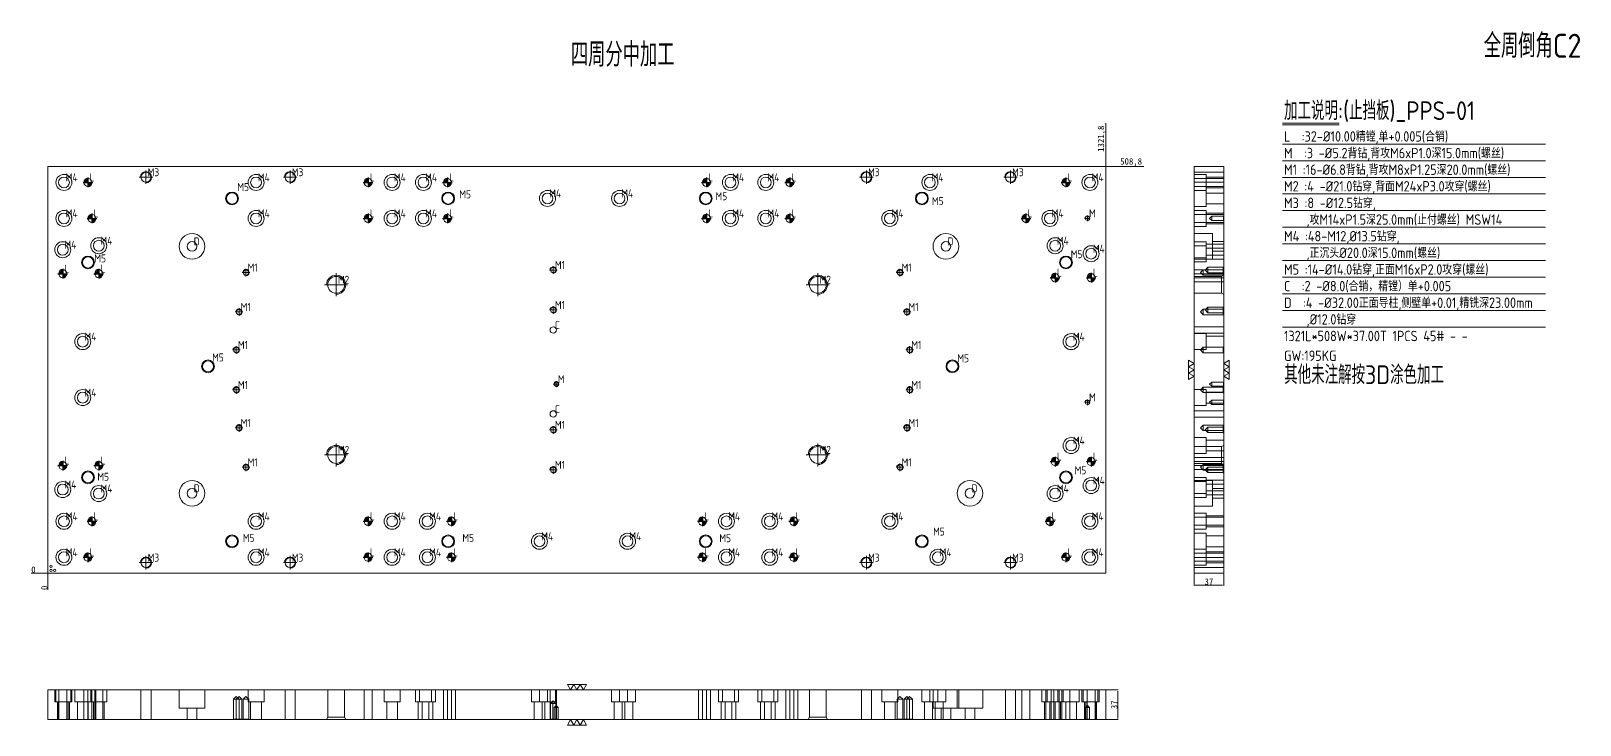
# Model space of a CAD drawing. Header units: millimetres. Extents: x 10529 to 12464, y 54936 to 55804.
import ezdxf

# ---------------------------------------------------------------- set-up
doc = ezdxf.new("R2010")
doc.units = ezdxf.units.MM
doc.linetypes.add('CENTER', pattern=[0])
doc.linetypes.add('DASHED', pattern=[0])
doc.layers.add('dim', color=4, linetype='Continuous')
doc.layers.add('dim_temp', color=161, linetype='Continuous', lineweight=9)
doc.layers.add('PPS', color=7, linetype='Continuous', true_color=0xffffff)
doc.layers.add('U1', color=7, linetype='Continuous', true_color=0xffffff)
doc.styles.add('_PUG_ERP', font='txt')
doc.styles.add('gbenor', font='gbenor.shx', dxfattribs={"bigfont": 'gbcbig'})
doc.dimstyles.new('_PUG_ERP', dxfattribs={"dimtxt": 8, "dimasz": 1.5, "dimexe": 0.5, "dimexo": 0.5, "dimgap": 0.5, "dimtad": 1, "dimtxsty": '_PUG_ERP', "dimblk": 'CLOSEDBLANK', "dimcen": 0, "dimclrd": 4, "dimclre": 4, "dimclrt": 3, "dimazin": 3, "dimtfac": 1, "dimtmove": 0, "dimatfit": 3, "dimldrblk": 'CLOSEDBLANK', "dimlwd": 9, "dimlwe": 9})

# ---------------------------------------------------------------- blocks, each defined once
blk = doc.blocks.new('*D1268')
at = {"layer": 'Defpoints', "color": 0}
for p in [(11871.6, 55634.4), (11886.6, 55634.4), (10549.9, 55125.6)]:
    blk.add_point(p, dxfattribs=at)
at = {"layer": 'dim_temp', "color": 4, "lineweight": 9}
blk.add_line((11872.1, 55634.4), (11919.1, 55634.4), dxfattribs=at)
at = {"layer": 'dim_temp', "color": 3, "lineweight": 18, "insert": (11903.1, 55639.7), "char_height": 8, "attachment_point": 5, "style": '_PUG_ERP'}
blk.add_mtext('508,8', dxfattribs=at)
blk = doc.blocks.new('_ClosedBlank')
blk = doc.blocks.new('*D1269')
at = {"layer": 'Defpoints', "color": 0}
for p in [(10534.9, 55125.6), (10549.9, 55125.6), (10549.9, 55125.6)]:
    blk.add_point(p, dxfattribs=at)
at = {"layer": 'dim_temp', "color": 4, "lineweight": 9}
blk.add_line((10549.4, 55125.6), (10529, 55125.6), dxfattribs=at)
at = {"layer": 'dim_temp', "color": 3, "lineweight": 18, "insert": (10531.7, 55130.1), "char_height": 8, "attachment_point": 5, "style": '_PUG_ERP'}
blk.add_mtext('0', dxfattribs=at)
blk = doc.blocks.new('*D1270')
at = {"layer": 'Defpoints', "color": 0}
for p in [(10549.9, 55125.6), (10549.9, 55125.6), (10549.9, 55110.6)]:
    blk.add_point(p, dxfattribs=at)
at = {"layer": 'dim_temp', "color": 4, "lineweight": 9}
blk.add_line((10549.9, 55125.1), (10549.9, 55104.8), dxfattribs=at)
at = {"layer": 'dim_temp', "color": 3, "lineweight": 18, "insert": (10545.4, 55107.4), "char_height": 8, "attachment_point": 5, "rotation": 90, "style": '_PUG_ERP'}
blk.add_mtext('0', dxfattribs=at)
blk = doc.blocks.new('*D1271')
at = {"layer": 'Defpoints', "color": 0}
for p in [(11871.6, 55649.4), (11871.6, 55634.4), (10549.9, 55125.6)]:
    blk.add_point(p, dxfattribs=at)
at = {"layer": 'dim_temp', "color": 4, "lineweight": 9}
blk.add_line((11871.6, 55634.9), (11871.6, 55688.4), dxfattribs=at)
at = {"layer": 'dim_temp', "color": 3, "lineweight": 18, "insert": (11866.4, 55669.1), "char_height": 8, "attachment_point": 5, "rotation": 90, "style": '_PUG_ERP'}
blk.add_mtext('1321,8', dxfattribs=at)
blk = doc.blocks.new('*D1272')
at = {"layer": 'Defpoints', "color": 0}
for p in [(11871.6, 54979.7), (11871.6, 54942.7), (11886.6, 54942.7)]:
    blk.add_point(p, dxfattribs=at)
at = {"layer": 'dim_temp', "color": 4, "lineweight": 9}
for p, q in [((11872.1, 54979.7), (11887.1, 54979.7)), ((11886.6, 54978.2), (11886.6, 54944.2)), ((11872.1, 54942.7), (11887.1, 54942.7))]:
    blk.add_line(p, q, dxfattribs=at)
at = {"layer": 'dim_temp', "color": 3, "lineweight": 18, "insert": (11882.1, 54961.2), "char_height": 8, "attachment_point": 5, "rotation": 90, "style": '_PUG_ERP'}
blk.add_mtext('37', dxfattribs=at)
blk = doc.blocks.new('*D1273')
at = {"layer": 'Defpoints', "color": 0}
for p in [(11981.8, 55125.6), (12018.8, 55125.6), (12018.8, 55110.6)]:
    blk.add_point(p, dxfattribs=at)
at = {"layer": 'dim_temp', "color": 4, "lineweight": 9}
for p, q in [((11981.8, 55125.1), (11981.8, 55110.1)), ((12018.8, 55125.1), (12018.8, 55110.1)), ((11983.3, 55110.6), (12017.3, 55110.6))]:
    blk.add_line(p, q, dxfattribs=at)
at = {"layer": 'dim_temp', "color": 3, "lineweight": 18, "insert": (12000.3, 55115.1), "char_height": 8, "attachment_point": 5, "style": '_PUG_ERP'}
blk.add_mtext('37', dxfattribs=at)
blk = doc.blocks.new('pg_hx_L0')
at = {"color": 230}
for p, q in [((-0.6, 0), (0.6, 0)), ((-0.5, 0), (0, 0.5)), ((-0.3, 0), (0, 0.3)), ((-0.1, 0), (0, 0.1)), ((0, 0.6), (0, -0.6)), ((0.1, 0), (0, -0.1)), ((0.5, 0), (0, -0.5)), ((0.3, 0), (0, -0.3))]:
    blk.add_line(p, q, dxfattribs=at)
for start, end in [(90, 180), (270, 0)]:
    blk.add_arc((0, 0), 0.5, start, end, dxfattribs=at)
blk = doc.blocks.new('pg_hx_LLL0')
blk.add_blockref('pg_hx_L0', (0, 0))

msp = doc.modelspace()

# ---------------------------------------------------------------- linework, layer by layer
at = {"layer": 'dim', "color": 8, "linetype": 'Continuous', "lineweight": 18}
for p, q in [((12092.122, 55688.368), (12162.884, 55688.368)), ((12092.122, 55686.418), (12162.884, 55686.418)), ((12092.122, 55662.368), (12420.658, 55662.368)), ((12092.122, 55641.568), (12420.658, 55641.568)), ((12092.122, 55620.768), (12420.658, 55620.768)), ((12092.122, 55599.968), (12420.658, 55599.968)), ((12092.122, 55579.168), (12420.658, 55579.168)), ((12092.122, 55558.368), (12420.658, 55558.368)), ((12092.122, 55537.568), (12420.658, 55537.568)), ((12092.122, 55516.768), (12420.658, 55516.768)), ((12092.122, 55495.968), (12420.658, 55495.968)), ((12092.122, 55475.168), (12420.658, 55475.168)), ((12092.122, 55454.368), (12420.658, 55454.368)), ((12092.122, 55433.568), (12420.658, 55433.568))]:
    msp.add_line(p, q, dxfattribs=at)
at = {"layer": 'dim', "color": 20, "linetype": 'Continuous', "lineweight": 18}
for p, q in [((11981.805, 55388), (11974.877, 55392)), ((11974.877, 55392), (11974.877, 55368)), ((11981.805, 55388), (11974.877, 55384)), ((12018.805, 55388), (12025.733, 55392)), ((12018.805, 55388), (12025.733, 55384)), ((12025.733, 55392), (12025.733, 55368)), ((11981.805, 55380), (11974.877, 55384)), ((11981.805, 55380), (11974.877, 55376)), ((11981.805, 55372), (11974.877, 55376)), ((11981.805, 55372), (11974.877, 55368)), ((12018.805, 55380), (12025.733, 55384)), ((12018.805, 55380), (12025.733, 55376)), ((12018.805, 55372), (12025.733, 55376)), ((12018.805, 55372), (12025.733, 55368)), ((11202.75, 54979.735), (11198.75, 54986.663)), ((11222.75, 54986.663), (11198.75, 54986.663)), ((11202.75, 54979.735), (11206.75, 54986.663)), ((11210.75, 54979.735), (11206.75, 54986.663)), ((11210.75, 54979.735), (11214.75, 54986.663)), ((11218.75, 54979.735), (11214.75, 54986.663)), ((11218.75, 54979.735), (11222.75, 54986.663)), ((11202.75, 54942.735), (11198.75, 54935.807)), ((11202.75, 54942.735), (11206.75, 54935.807)), ((11210.75, 54942.735), (11206.75, 54935.807)), ((11210.75, 54942.735), (11214.75, 54935.807)), ((11218.75, 54942.735), (11214.75, 54935.807)), ((11218.75, 54942.735), (11222.75, 54935.807)), ((11222.75, 54935.807), (11198.75, 54935.807))]:
    msp.add_line(p, q, dxfattribs=at)
at = {"layer": 'dim', "lineweight": 18}
for centre in [(10553.641, 55134.327), (10553.641, 55129.157), (10558.382, 55129.265)]:
    msp.add_circle(centre, 1.523, dxfattribs=at)
at = {"layer": 'PPS', "color": 135, "linetype": 'Continuous', "lineweight": 18}
for p, q in [((10549.85, 55125.6), (10549.85, 55634.4)), ((10549.85, 55634.4), (11871.65, 55634.4)), ((11871.65, 55634.4), (11871.65, 55125.6)), ((11981.805, 55634.4), (11981.805, 55125.6)), ((11981.805, 55634.4), (12018.805, 55634.4)), ((12018.805, 55634.4), (12018.805, 55125.6)), ((11871.65, 55125.6), (10549.85, 55125.6)), ((11981.805, 55125.6), (12018.805, 55125.6)), ((11871.65, 54979.735), (10549.85, 54979.735)), ((10549.85, 54979.735), (10549.85, 54942.735)), ((11871.65, 54979.735), (11871.65, 54942.735)), ((11871.65, 54942.735), (10549.85, 54942.735))]:
    msp.add_line(p, q, dxfattribs=at)
at = {"layer": 'PPS', "color": 1, "linetype": 'CENTER', "lineweight": 18, "ltscale": 1.35368}
for p, q in [((10663.95, 55620.9), (10680.75, 55620.9)), ((10672.35, 55612.5), (10672.35, 55629.3)), ((10843.95, 55620.9), (10860.75, 55620.9)), ((10852.35, 55612.5), (10852.35, 55629.3)), ((11563.95, 55620.9), (11580.75, 55620.9)), ((11572.35, 55612.5), (11572.35, 55629.3)), ((11743.95, 55620.9), (11760.75, 55620.9)), ((11752.35, 55612.5), (11752.35, 55629.3)), ((11844.85, 55569.42), (11852.05, 55569.42)), ((11848.45, 55565.82), (11848.45, 55573.02)), ((10797.228, 55496.855), (10797.228, 55506.455)), ((11176.336, 55504.9), (11185.936, 55504.9)), ((11181.136, 55500.1), (11181.136, 55509.7)), ((11614.272, 55496.855), (11614.272, 55506.455)), ((10792.428, 55501.655), (10802.028, 55501.655)), ((10895.45, 55486.4), (10924.25, 55486.4)), ((10909.85, 55472), (10909.85, 55500.8)), ((11497.25, 55486.4), (11526.05, 55486.4)), ((11511.65, 55472), (11511.65, 55500.8)), ((11609.472, 55501.655), (11619.072, 55501.655)), ((10783.745, 55452.415), (10793.345, 55452.415)), ((10788.545, 55447.615), (10788.545, 55457.215)), ((11176.336, 55454.9), (11185.936, 55454.9)), ((11181.136, 55450.1), (11181.136, 55459.7)), ((11618.155, 55452.415), (11627.755, 55452.415)), ((11622.955, 55447.615), (11622.955, 55457.215)), ((10785.136, 55400.1), (10785.136, 55409.7)), ((11626.364, 55400.1), (11626.364, 55409.7)), ((10780.336, 55404.9), (10789.936, 55404.9)), ((11621.564, 55404.9), (11631.164, 55404.9)), ((10780.336, 55354.9), (10789.936, 55354.9)), ((10785.136, 55350.1), (10785.136, 55359.7)), ((11181.25, 55362.13), (11188.45, 55362.13)), ((11184.85, 55358.53), (11184.85, 55365.73)), ((11621.564, 55354.9), (11631.164, 55354.9)), ((11626.364, 55350.1), (11626.364, 55359.7)), ((11844.85, 55339.42), (11852.05, 55339.42)), ((11848.45, 55335.82), (11848.45, 55343.02)), ((10788.545, 55302.585), (10788.545, 55312.185)), ((11181.136, 55300.1), (11181.136, 55309.7)), ((11622.955, 55302.585), (11622.955, 55312.185)), ((10783.745, 55307.385), (10793.345, 55307.385)), ((11176.336, 55304.9), (11185.936, 55304.9)), ((11618.155, 55307.385), (11627.755, 55307.385)), ((10895.45, 55273.6), (10924.25, 55273.6)), ((10909.85, 55259.2), (10909.85, 55288)), ((11497.25, 55273.6), (11526.05, 55273.6)), ((11511.65, 55259.2), (11511.65, 55288)), ((10792.428, 55258.145), (10802.028, 55258.145)), ((10797.228, 55253.345), (10797.228, 55262.945)), ((11176.336, 55254.9), (11185.936, 55254.9)), ((11181.136, 55250.1), (11181.136, 55259.7)), ((11609.472, 55258.145), (11619.072, 55258.145)), ((11614.272, 55253.345), (11614.272, 55262.945)), ((10663.95, 55138.9), (10680.75, 55138.9)), ((10672.35, 55130.5), (10672.35, 55147.3)), ((10843.95, 55138.9), (10860.75, 55138.9)), ((10852.35, 55130.5), (10852.35, 55147.3)), ((11563.95, 55138.9), (11580.75, 55138.9)), ((11572.35, 55130.5), (11572.35, 55147.3)), ((11743.95, 55138.9), (11760.75, 55138.9)), ((11752.35, 55130.5), (11752.35, 55147.3))]:
    msp.add_line(p, q, dxfattribs=at)
at = {"layer": 'PPS', "color": 5, "linetype": 'DASHED', "lineweight": 13, "ltscale": 1.35368}
for p, q in [((12018.805, 55627.152), (11981.805, 55627.152)), ((11981.805, 55614.647), (12018.805, 55614.647)), ((12003.805, 55572.023), (12001.202, 55569.42)), ((12001.202, 55569.42), (12003.805, 55566.817)), ((12018.408, 55572.023), (12003.805, 55572.023)), ((12003.805, 55572.023), (12003.805, 55566.817)), ((12003.805, 55566.817), (12018.408, 55566.817)), ((12018.805, 55572.42), (12018.408, 55572.023)), ((12018.408, 55566.817), (12018.408, 55572.023)), ((12018.408, 55566.817), (12018.805, 55566.42)), ((11993.225, 55505.058), (11989.822, 55501.655)), ((12018.208, 55505.058), (11993.225, 55505.058)), ((11993.225, 55500.491), (11993.225, 55505.058)), ((11998.805, 55508.303), (11995.402, 55504.9)), ((11995.402, 55504.9), (11998.805, 55501.497)), ((12018.208, 55508.303), (11998.805, 55508.303)), ((11998.805, 55508.303), (11998.805, 55501.497)), ((12018.805, 55508.9), (12018.208, 55508.303)), ((12018.208, 55505.058), (12018.208, 55508.303)), ((12018.805, 55505.655), (12018.208, 55505.058)), ((12018.208, 55505.058), (12018.208, 55500.491)), ((12015.811, 55496.903), (11981.805, 55496.903)), ((11989.822, 55501.655), (11993.225, 55498.252)), ((11993.225, 55498.252), (11993.225, 55500.491)), ((11993.225, 55498.252), (12018.208, 55498.252)), ((11998.805, 55501.497), (12018.208, 55501.497)), ((12018.805, 55498.4), (12015.811, 55496.903)), ((12015.811, 55496.903), (12015.811, 55475.897)), ((12018.208, 55501.497), (12018.805, 55500.9)), ((12018.208, 55500.491), (12018.208, 55498.252)), ((12018.208, 55498.252), (12018.805, 55497.655)), ((11981.805, 55475.897), (12015.811, 55475.897)), ((12015.811, 55475.897), (12018.805, 55474.4)), ((11993.225, 55455.818), (11989.822, 55452.415)), ((11989.822, 55452.415), (11993.225, 55449.012)), ((12018.208, 55455.818), (11993.225, 55455.818)), ((11993.225, 55451.251), (11993.225, 55455.818)), ((11993.225, 55449.012), (11993.225, 55451.251)), ((11993.225, 55449.012), (12018.208, 55449.012)), ((11998.805, 55458.303), (11995.402, 55454.9)), ((11995.402, 55454.9), (11998.805, 55451.497)), ((12018.208, 55458.303), (11998.805, 55458.303)), ((11998.805, 55458.303), (11998.805, 55451.497)), ((11998.805, 55451.497), (12018.208, 55451.497)), ((12018.805, 55458.9), (12018.208, 55458.303)), ((12018.208, 55455.817), (12018.208, 55458.303)), ((12018.805, 55456.415), (12018.208, 55455.818)), ((12018.208, 55455.818), (12018.208, 55451.251)), ((12018.208, 55451.497), (12018.805, 55450.9)), ((12018.208, 55451.251), (12018.208, 55449.012)), ((12018.208, 55449.012), (12018.805, 55448.415)), ((11993.225, 55408.303), (11989.822, 55404.9)), ((12018.208, 55408.303), (11993.225, 55408.303)), ((11993.225, 55403.736), (11993.225, 55408.303)), ((12018.805, 55408.9), (12018.208, 55408.303)), ((12018.208, 55408.303), (12018.208, 55403.736)), ((11989.822, 55404.9), (11993.225, 55401.497)), ((11993.225, 55401.497), (11993.225, 55403.736)), ((11993.225, 55401.497), (12018.208, 55401.497)), ((12018.208, 55403.736), (12018.208, 55401.497)), ((12018.208, 55401.497), (12018.805, 55400.9)), ((11993.225, 55358.303), (11989.822, 55354.9)), ((11989.822, 55354.9), (11993.225, 55351.497)), ((12018.208, 55358.303), (11993.225, 55358.303)), ((11993.225, 55353.736), (11993.225, 55358.303)), ((11993.225, 55351.497), (11993.225, 55353.736)), ((11993.225, 55351.497), (12018.208, 55351.497)), ((12003.805, 55364.733), (12001.202, 55362.13)), ((12001.202, 55362.13), (12003.805, 55359.527)), ((12018.408, 55364.733), (12003.805, 55364.733)), ((12003.805, 55364.733), (12003.805, 55359.527)), ((12003.805, 55359.527), (12018.408, 55359.527)), ((12018.805, 55358.9), (12018.208, 55358.303)), ((12018.208, 55358.303), (12018.208, 55353.736)), ((12018.208, 55353.736), (12018.208, 55351.497)), ((12018.208, 55351.497), (12018.805, 55350.9)), ((12018.805, 55365.13), (12018.408, 55364.733)), ((12018.408, 55359.527), (12018.408, 55364.733)), ((12018.408, 55359.527), (12018.805, 55359.13)), ((12003.805, 55342.023), (12001.202, 55339.42)), ((12001.202, 55339.42), (12003.805, 55336.817)), ((12018.408, 55342.023), (12003.805, 55342.023)), ((12003.805, 55342.023), (12003.805, 55336.817)), ((12003.805, 55336.817), (12018.408, 55336.817)), ((12018.805, 55342.42), (12018.408, 55342.023)), ((12018.408, 55336.817), (12018.408, 55342.023)), ((12018.408, 55336.817), (12018.805, 55336.42)), ((11993.225, 55310.788), (11989.822, 55307.385)), ((12018.208, 55310.788), (11993.225, 55310.788)), ((11993.225, 55306.222), (11993.225, 55310.788)), ((12018.805, 55311.385), (12018.208, 55310.788)), ((12018.208, 55310.788), (12018.208, 55306.222)), ((11989.822, 55307.385), (11993.225, 55303.982)), ((11993.225, 55303.982), (11993.225, 55306.222)), ((11993.225, 55303.982), (12018.208, 55303.982)), ((11998.805, 55308.303), (11995.402, 55304.9)), ((11995.402, 55304.9), (11998.805, 55301.497)), ((12018.208, 55308.303), (11998.805, 55308.303)), ((11998.805, 55308.303), (11998.805, 55301.497)), ((11998.805, 55301.497), (12018.208, 55301.497)), ((12018.805, 55308.9), (12018.208, 55308.303)), ((12018.208, 55306.222), (12018.208, 55303.982)), ((12018.208, 55301.497), (12018.208, 55303.983)), ((12018.208, 55303.982), (12018.805, 55303.385)), ((12018.208, 55301.497), (12018.805, 55300.9)), ((12015.811, 55284.103), (11981.805, 55284.103)), ((12018.805, 55285.6), (12015.811, 55284.103)), ((12015.811, 55263.097), (12015.811, 55284.103)), ((11981.805, 55263.097), (12015.811, 55263.097)), ((11993.225, 55261.548), (11989.822, 55258.145)), ((11989.822, 55258.145), (11993.225, 55254.742)), ((12018.208, 55261.548), (11993.225, 55261.548)), ((11993.225, 55261.548), (11993.225, 55258.145)), ((11993.225, 55258.145), (11993.225, 55254.742)), ((11993.225, 55254.742), (12018.208, 55254.742)), ((11998.805, 55258.303), (11995.402, 55254.9)), ((11995.402, 55254.9), (11998.805, 55251.497)), ((12018.208, 55258.303), (11998.805, 55258.303)), ((11998.805, 55258.303), (11998.805, 55251.497)), ((11998.805, 55251.497), (12018.208, 55251.497)), ((12015.811, 55263.097), (12018.805, 55261.6)), ((12018.805, 55262.145), (12018.208, 55261.548)), ((12018.208, 55258.145), (12018.208, 55261.548)), ((12018.805, 55258.9), (12018.208, 55258.303)), ((12018.208, 55254.742), (12018.208, 55258.145)), ((12018.208, 55254.742), (12018.805, 55254.145)), ((12018.208, 55251.497), (12018.208, 55254.742)), ((12018.208, 55251.497), (12018.805, 55250.9)), ((12018.805, 55145.152), (11981.805, 55145.152)), ((11981.805, 55132.647), (12018.805, 55132.647)), ((10666.097, 54979.735), (10666.097, 54942.735)), ((10678.603, 54942.735), (10678.603, 54979.735)), ((10785.136, 54971.718), (10781.733, 54968.315)), ((10781.733, 54968.315), (10781.733, 54943.332)), ((10781.939, 54968.315), (10781.733, 54968.315)), ((10785.142, 54968.315), (10781.939, 54968.315)), ((10788.539, 54968.315), (10785.136, 54971.718)), ((10788.545, 54971.718), (10785.142, 54968.315)), ((10785.142, 54968.315), (10785.142, 54943.332)), ((10785.348, 54968.315), (10785.142, 54968.315)), ((10791.948, 54968.315), (10785.348, 54968.315)), ((10788.539, 54943.332), (10788.539, 54968.315)), ((10791.948, 54968.315), (10788.545, 54971.718)), ((10791.948, 54943.332), (10791.948, 54968.315)), ((10797.228, 54971.718), (10793.825, 54968.315)), ((10793.825, 54968.315), (10793.825, 54943.332)), ((10793.825, 54968.315), (10800.631, 54968.315)), ((10800.631, 54968.315), (10797.228, 54971.718)), ((10800.631, 54943.332), (10800.631, 54968.315)), ((10846.097, 54979.735), (10846.097, 54942.735)), ((10858.603, 54942.735), (10858.603, 54979.735)), ((10899.347, 54979.735), (10899.347, 54945.729)), ((10920.353, 54945.729), (10920.353, 54979.735)), ((11181.136, 54966.138), (11177.733, 54962.735)), ((11177.733, 54962.735), (11177.733, 54943.332)), ((11177.733, 54962.735), (11184.539, 54962.735)), ((11184.539, 54962.735), (11181.136, 54966.138)), ((11184.539, 54943.332), (11184.539, 54962.735)), ((11501.147, 54979.735), (11501.147, 54945.729)), ((11522.153, 54945.729), (11522.153, 54979.735)), ((11566.097, 54979.735), (11566.097, 54942.735)), ((11578.603, 54942.735), (11578.603, 54979.735)), ((11614.272, 54971.718), (11610.869, 54968.315)), ((11610.869, 54968.315), (11610.869, 54943.332)), ((11617.675, 54968.315), (11610.869, 54968.315)), ((11617.675, 54968.315), (11614.272, 54971.718)), ((11617.675, 54943.332), (11617.675, 54968.315)), ((11622.955, 54971.718), (11619.552, 54968.315)), ((11619.552, 54968.315), (11619.552, 54943.332)), ((11619.552, 54968.315), (11626.152, 54968.315)), ((11626.358, 54968.315), (11622.955, 54971.718)), ((11626.364, 54971.718), (11622.961, 54968.315)), ((11622.961, 54968.315), (11622.961, 54943.332)), ((11626.152, 54968.315), (11626.358, 54968.315)), ((11626.358, 54943.332), (11626.358, 54968.315)), ((11626.358, 54968.315), (11629.561, 54968.315)), ((11629.767, 54968.315), (11626.364, 54971.718)), ((11629.561, 54968.315), (11629.767, 54968.315)), ((11629.767, 54943.332), (11629.767, 54968.315)), ((11746.097, 54979.735), (11746.097, 54942.735)), ((11758.603, 54942.735), (11758.603, 54979.735)), ((10781.733, 54943.332), (10781.136, 54942.735)), ((10781.733, 54943.332), (10781.939, 54943.332)), ((10781.939, 54943.332), (10785.142, 54943.332)), ((10785.142, 54943.332), (10784.545, 54942.735)), ((10785.142, 54943.332), (10785.348, 54943.332)), ((10785.348, 54943.332), (10791.948, 54943.332)), ((10789.136, 54942.735), (10788.539, 54943.332)), ((10792.545, 54942.735), (10791.948, 54943.332)), ((10793.825, 54943.332), (10793.228, 54942.735)), ((10793.825, 54943.332), (10800.631, 54943.332)), ((10801.228, 54942.735), (10800.631, 54943.332)), ((10899.347, 54945.729), (10897.85, 54942.735)), ((10920.353, 54945.729), (10899.347, 54945.729)), ((10921.85, 54942.735), (10920.353, 54945.729)), ((11177.733, 54943.332), (11177.136, 54942.735)), ((11177.733, 54943.332), (11184.539, 54943.332)), ((11182.247, 54943.132), (11181.85, 54942.735)), ((11184.85, 54960.338), (11182.247, 54957.735)), ((11182.247, 54957.735), (11182.247, 54943.132)), ((11182.247, 54957.735), (11187.453, 54957.735)), ((11182.247, 54943.132), (11187.453, 54943.132)), ((11185.136, 54942.735), (11184.539, 54943.332)), ((11187.453, 54957.735), (11184.85, 54960.338)), ((11187.453, 54943.132), (11187.453, 54957.735)), ((11187.85, 54942.735), (11187.453, 54943.132)), ((11501.147, 54945.729), (11499.65, 54942.735)), ((11501.147, 54945.729), (11522.153, 54945.729)), ((11523.65, 54942.735), (11522.153, 54945.729)), ((11610.869, 54943.332), (11610.272, 54942.735)), ((11617.675, 54943.332), (11610.869, 54943.332)), ((11618.272, 54942.735), (11617.675, 54943.332)), ((11619.552, 54943.332), (11618.955, 54942.735)), ((11626.152, 54943.332), (11619.552, 54943.332)), ((11622.961, 54943.332), (11622.364, 54942.735)), ((11626.358, 54943.332), (11626.152, 54943.332)), ((11626.955, 54942.735), (11626.358, 54943.332)), ((11629.561, 54943.332), (11626.358, 54943.332)), ((11629.767, 54943.332), (11629.561, 54943.332)), ((11630.364, 54942.735), (11629.767, 54943.332)), ((11845.847, 54943.132), (11845.45, 54942.735)), ((11848.45, 54960.338), (11845.847, 54957.735)), ((11845.847, 54957.735), (11845.847, 54943.132)), ((11845.847, 54957.735), (11851.053, 54957.735)), ((11845.847, 54943.132), (11851.053, 54943.132)), ((11851.053, 54957.735), (11848.45, 54960.338)), ((11851.053, 54943.132), (11851.053, 54957.735)), ((11851.45, 54942.735), (11851.053, 54943.132))]:
    msp.add_line(p, q, dxfattribs=at)
at = {"layer": 'PPS', "color": 31, "linetype": 'DASHED', "lineweight": 13, "ltscale": 1.35368}
for p, q in [((11996.805, 55624.4), (11981.805, 55624.4)), ((11996.805, 55614.4), (11996.805, 55624.4)), ((12018.805, 55621.154), (11996.805, 55621.154)), ((11981.805, 55604.4), (11996.805, 55604.4)), ((11996.805, 55604.4), (11996.805, 55614.4)), ((11996.805, 55607.647), (12018.805, 55607.647)), ((11996.805, 55584.4), (11996.805, 55604.4)), ((12018.805, 55601.154), (11996.805, 55601.154)), ((11981.805, 55584.4), (11996.805, 55584.4)), ((11996.805, 55587.647), (12018.805, 55587.647)), ((11996.805, 55579.4), (11981.805, 55579.4)), ((11996.805, 55569.4), (11996.805, 55579.4)), ((12018.805, 55576.154), (11996.805, 55576.154)), ((11996.805, 55559.4), (11996.805, 55569.4)), ((11996.805, 55562.647), (12018.805, 55562.647)), ((11981.805, 55559.4), (11996.805, 55559.4)), ((11996.805, 55540.3), (11981.805, 55540.3)), ((11996.805, 55535.3), (11981.805, 55535.3)), ((11996.805, 55535.3), (11996.805, 55540.3)), ((12018.805, 55537.054), (11996.805, 55537.054)), ((11996.805, 55525.3), (11996.805, 55535.3)), ((12018.805, 55532.054), (11996.805, 55532.054)), ((11996.805, 55515.3), (11996.805, 55525.3)), ((11996.805, 55523.546), (12018.805, 55523.546)), ((11981.805, 55520.3), (11996.805, 55520.3)), ((11981.805, 55515.3), (11996.805, 55515.3)), ((11996.805, 55518.546), (12018.805, 55518.546)), ((11996.805, 55425.3), (11981.805, 55425.3)), ((11996.805, 55415.3), (11996.805, 55425.3)), ((12018.805, 55422.054), (11996.805, 55422.054)), ((11996.805, 55405.3), (11996.805, 55415.3)), ((11996.805, 55408.546), (12018.805, 55408.546)), ((11981.805, 55405.3), (11996.805, 55405.3)), ((11996.805, 55355.3), (11981.805, 55355.3)), ((11996.805, 55335.3), (11996.805, 55355.3)), ((12018.805, 55352.054), (11996.805, 55352.054)), ((11981.805, 55335.3), (11996.805, 55335.3)), ((11996.805, 55338.546), (12018.805, 55338.546)), ((11996.805, 55295.3), (11981.805, 55295.3)), ((11996.805, 55285.3), (11996.805, 55295.3)), ((12018.805, 55292.054), (11996.805, 55292.054)), ((11981.805, 55275.3), (11996.805, 55275.3)), ((11996.805, 55275.3), (11996.805, 55285.3)), ((11996.805, 55278.546), (12018.805, 55278.546)), ((11996.805, 55245.3), (11981.805, 55245.3)), ((11996.805, 55240.3), (11981.805, 55240.3)), ((11996.805, 55235.3), (11996.805, 55245.3)), ((12018.805, 55242.054), (11996.805, 55242.054)), ((12018.805, 55237.054), (11996.805, 55237.054)), ((11996.805, 55225.3), (11996.805, 55235.3)), ((11981.805, 55225.3), (11996.805, 55225.3)), ((11981.805, 55220.3), (11996.805, 55220.3)), ((11996.805, 55228.546), (12018.805, 55228.546)), ((11996.805, 55220.3), (11996.805, 55225.3)), ((11996.805, 55223.546), (12018.805, 55223.546)), ((11996.805, 55200.6), (11981.805, 55200.6)), ((11996.805, 55200.6), (11996.805, 55190.6)), ((12018.805, 55197.353), (11996.805, 55197.353)), ((11981.805, 55180.6), (11996.805, 55180.6)), ((11996.805, 55175.6), (11981.805, 55175.6)), ((11996.805, 55190.6), (11996.805, 55180.6)), ((11996.805, 55183.846), (12018.805, 55183.846)), ((11996.805, 55175.6), (11996.805, 55155.6)), ((11996.805, 55155.6), (11981.805, 55155.6)), ((12018.805, 55172.353), (11996.805, 55172.353)), ((11996.805, 55158.846), (12018.805, 55158.846)), ((11996.805, 55155.6), (11996.805, 55145.6)), ((11981.805, 55135.6), (11996.805, 55135.6)), ((12018.805, 55152.353), (11996.805, 55152.353)), ((11996.805, 55145.6), (11996.805, 55135.6)), ((11996.805, 55138.846), (12018.805, 55138.846)), ((10558.35, 54979.735), (10558.35, 54964.735)), ((10558.35, 54964.735), (10559.85, 54964.735)), ((10559.85, 54979.735), (10559.85, 54964.735)), ((10559.85, 54964.735), (10579.85, 54964.735)), ((10561.596, 54964.735), (10561.596, 54942.735)), ((10563.096, 54964.735), (10563.096, 54942.735)), ((10575.103, 54942.735), (10575.103, 54964.735)), ((10576.603, 54942.735), (10576.603, 54964.735)), ((10578.35, 54964.735), (10578.35, 54979.735)), ((10579.85, 54964.735), (10579.85, 54979.735)), ((10583.35, 54979.735), (10583.35, 54964.735)), ((10583.35, 54964.735), (10603.35, 54964.735)), ((10586.596, 54964.735), (10586.596, 54942.735)), ((10600.103, 54942.735), (10600.103, 54964.735)), ((10603.35, 54979.735), (10603.35, 54964.735)), ((10603.35, 54964.735), (10623.35, 54964.735)), ((10606.596, 54964.735), (10606.596, 54942.735)), ((10620.103, 54942.735), (10620.103, 54964.735)), ((10623.35, 54964.735), (10623.35, 54979.735)), ((10799.85, 54979.735), (10799.85, 54964.735)), ((10799.85, 54964.735), (10819.85, 54964.735)), ((10803.096, 54964.735), (10803.096, 54942.735)), ((10816.603, 54942.735), (10816.603, 54964.735)), ((10819.85, 54964.735), (10819.85, 54979.735)), ((10969.85, 54979.735), (10969.85, 54964.735)), ((10969.85, 54964.735), (10989.85, 54964.735)), ((10973.096, 54964.735), (10973.096, 54942.735)), ((10986.603, 54942.735), (10986.603, 54964.735)), ((10989.85, 54964.735), (10989.85, 54979.735)), ((11008.95, 54979.735), (11008.95, 54964.735)), ((11008.95, 54964.735), (11013.95, 54964.735)), ((11012.197, 54964.735), (11012.197, 54942.735)), ((11013.95, 54979.735), (11013.95, 54964.735)), ((11013.95, 54964.735), (11033.95, 54964.735)), ((11017.197, 54964.735), (11017.197, 54942.735)), ((11025.703, 54942.735), (11025.703, 54964.735)), ((11028.95, 54964.735), (11028.95, 54979.735)), ((11030.703, 54942.735), (11030.703, 54964.735)), ((11033.95, 54964.735), (11033.95, 54979.735)), ((11153.95, 54979.735), (11153.95, 54964.735)), ((11153.95, 54964.735), (11173.95, 54964.735)), ((11157.197, 54964.735), (11157.197, 54942.735)), ((11163.95, 54979.735), (11163.95, 54964.735)), ((11167.197, 54964.735), (11167.197, 54942.735)), ((11170.703, 54942.735), (11170.703, 54964.735)), ((11173.95, 54964.735), (11173.95, 54979.735)), ((11173.95, 54964.735), (11183.95, 54964.735)), ((11180.703, 54942.735), (11180.703, 54964.735)), ((11183.95, 54964.735), (11183.95, 54979.735)), ((11253.95, 54979.735), (11253.95, 54964.735)), ((11253.95, 54964.735), (11263.95, 54964.735)), ((11257.197, 54964.735), (11257.197, 54942.735)), ((11263.95, 54979.735), (11263.95, 54964.735)), ((11263.95, 54964.735), (11283.95, 54964.735)), ((11267.197, 54964.735), (11267.197, 54942.735)), ((11270.703, 54942.735), (11270.703, 54964.735)), ((11273.95, 54964.735), (11273.95, 54979.735)), ((11280.703, 54942.735), (11280.703, 54964.735)), ((11283.95, 54964.735), (11283.95, 54979.735)), ((11387.55, 54979.735), (11387.55, 54964.735)), ((11407.55, 54964.735), (11387.55, 54964.735)), ((11390.797, 54964.735), (11390.797, 54942.735)), ((11392.55, 54979.735), (11392.55, 54964.735)), ((11395.797, 54964.735), (11395.797, 54942.735)), ((11404.303, 54942.735), (11404.303, 54964.735)), ((11407.55, 54964.735), (11407.55, 54979.735)), ((11412.55, 54964.735), (11407.55, 54964.735)), ((11409.303, 54942.735), (11409.303, 54964.735)), ((11412.55, 54964.735), (11412.55, 54979.735)), ((11436.65, 54979.735), (11436.65, 54964.735)), ((11441.649, 54964.735), (11436.65, 54964.735)), ((11439.897, 54964.735), (11439.897, 54942.735)), ((11441.65, 54979.735), (11441.65, 54964.735)), ((11461.65, 54964.735), (11441.65, 54964.735)), ((11444.897, 54964.735), (11444.897, 54942.735)), ((11453.404, 54942.735), (11453.404, 54964.735)), ((11456.65, 54964.735), (11456.65, 54979.735)), ((11458.404, 54942.735), (11458.404, 54964.735)), ((11461.65, 54964.735), (11461.65, 54979.735)), ((11591.65, 54979.735), (11591.65, 54964.735)), ((11611.65, 54964.735), (11591.65, 54964.735)), ((11594.897, 54964.735), (11594.897, 54942.735)), ((11608.404, 54942.735), (11608.404, 54964.735)), ((11611.65, 54964.735), (11611.65, 54979.735)), ((11641.65, 54979.735), (11641.65, 54964.735)), ((11651.65, 54964.735), (11641.65, 54964.735)), ((11644.897, 54964.735), (11644.897, 54942.735)), ((11651.65, 54979.735), (11651.65, 54964.735)), ((11671.65, 54964.735), (11651.65, 54964.735)), ((11654.897, 54964.735), (11654.897, 54942.735)), ((11658.404, 54942.735), (11658.404, 54964.735)), ((11661.65, 54964.735), (11661.65, 54979.735)), ((11668.404, 54942.735), (11668.404, 54964.735)), ((11671.65, 54964.735), (11671.65, 54979.735)), ((11791.65, 54979.735), (11791.65, 54964.735)), ((11798.149, 54964.735), (11791.65, 54964.735)), ((11794.897, 54964.735), (11794.897, 54942.735)), ((11798.15, 54979.735), (11798.15, 54964.735)), ((11818.15, 54964.735), (11798.15, 54964.735)), ((11801.397, 54964.735), (11801.397, 54942.735)), ((11808.404, 54942.735), (11808.404, 54964.735)), ((11811.65, 54964.735), (11811.65, 54979.735)), ((11814.904, 54942.735), (11814.904, 54964.735)), ((11818.15, 54964.735), (11818.15, 54979.735)), ((11838.15, 54964.735), (11818.15, 54964.735)), ((11821.397, 54964.735), (11821.397, 54942.735)), ((11834.904, 54942.735), (11834.904, 54964.735)), ((11838.15, 54964.735), (11838.15, 54979.735)), ((11841.65, 54979.735), (11841.65, 54964.735)), ((11861.65, 54964.735), (11841.65, 54964.735)), ((11843.15, 54979.735), (11843.15, 54964.735)), ((11844.897, 54964.735), (11844.897, 54942.735)), ((11846.397, 54964.735), (11846.397, 54942.735)), ((11858.404, 54942.735), (11858.404, 54964.735)), ((11859.904, 54942.735), (11859.904, 54964.735)), ((11861.65, 54964.735), (11861.65, 54979.735)), ((11863.15, 54964.735), (11861.65, 54964.735)), ((11863.15, 54964.735), (11863.15, 54979.735))]:
    msp.add_line(p, q, dxfattribs=at)
at = {"layer": 'PPS', "color": 135, "linetype": 'DASHED', "lineweight": 13, "ltscale": 1.35368}
for p, q in [((12018.805, 55619.4), (11981.805, 55619.4)), ((11981.805, 55609.4), (12018.805, 55609.4)), ((12018.805, 55574.4), (11981.805, 55574.4)), ((11981.805, 55564.4), (12018.805, 55564.4)), ((12018.805, 55540.4), (12004.805, 55540.4)), ((12004.805, 55528.4), (12018.805, 55528.4)), ((12018.805, 55505.3), (11981.805, 55505.3)), ((12018.805, 55500.3), (11981.805, 55500.3)), ((11981.805, 55495.3), (12018.805, 55495.3)), ((11981.805, 55490.3), (12018.805, 55490.3)), ((12018.805, 55433.9), (11981.805, 55433.9)), ((11981.805, 55425.9), (12018.805, 55425.9)), ((12018.805, 55328.9), (11981.805, 55328.9)), ((11981.805, 55320.9), (12018.805, 55320.9)), ((12018.805, 55270.3), (11981.805, 55270.3)), ((12018.805, 55265.3), (11981.805, 55265.3)), ((11981.805, 55260.3), (12018.805, 55260.3)), ((11981.805, 55255.3), (12018.805, 55255.3)), ((12018.805, 55231.6), (12004.805, 55231.6)), ((12004.805, 55219.6), (12018.805, 55219.6)), ((12018.805, 55195.6), (11981.805, 55195.6)), ((11981.805, 55185.6), (12018.805, 55185.6)), ((12018.805, 55150.6), (11981.805, 55150.6)), ((11981.805, 55140.6), (12018.805, 55140.6)), ((10563.35, 54979.735), (10563.35, 54942.735)), ((10573.35, 54942.735), (10573.35, 54979.735)), ((10594.85, 54979.735), (10594.85, 54942.735)), ((10599.85, 54979.735), (10599.85, 54942.735)), ((10604.85, 54942.735), (10604.85, 54979.735)), ((10608.35, 54979.735), (10608.35, 54942.735)), ((10609.85, 54942.735), (10609.85, 54979.735)), ((10618.35, 54942.735), (10618.35, 54979.735)), ((10944.85, 54979.735), (10944.85, 54942.735)), ((10954.85, 54942.735), (10954.85, 54979.735)), ((11043.95, 54979.735), (11043.95, 54942.735)), ((11048.95, 54979.735), (11048.95, 54942.735)), ((11053.95, 54942.735), (11053.95, 54979.735)), ((11058.95, 54942.735), (11058.95, 54979.735)), ((11177.136, 54979.735), (11177.136, 54942.735)), ((11185.136, 54942.735), (11185.136, 54979.735)), ((11362.55, 54979.735), (11362.55, 54942.735)), ((11367.55, 54979.735), (11367.55, 54942.735)), ((11372.55, 54942.735), (11372.55, 54979.735)), ((11377.55, 54942.735), (11377.55, 54979.735)), ((11471.65, 54979.735), (11471.65, 54942.735)), ((11476.65, 54979.735), (11476.65, 54942.735)), ((11481.65, 54942.735), (11481.65, 54979.735)), ((11486.65, 54942.735), (11486.65, 54979.735)), ((11766.65, 54979.735), (11766.65, 54942.735)), ((11776.65, 54942.735), (11776.65, 54979.735)), ((11796.65, 54979.735), (11796.65, 54942.735)), ((11803.15, 54979.735), (11803.15, 54942.735)), ((11806.65, 54942.735), (11806.65, 54979.735)), ((11813.15, 54942.735), (11813.15, 54979.735)), ((11816.65, 54979.735), (11816.65, 54942.735)), ((11826.65, 54942.735), (11826.65, 54979.735)), ((11848.15, 54979.735), (11848.15, 54942.735)), ((11858.15, 54942.735), (11858.15, 54979.735)), ((10723.85, 54956.735), (10723.85, 54942.735)), ((10735.85, 54942.735), (10735.85, 54956.735)), ((11665.65, 54956.735), (11665.65, 54942.735)), ((11677.65, 54942.735), (11677.65, 54956.735)), ((11695.65, 54956.735), (11695.65, 54942.735)), ((11707.65, 54942.735), (11707.65, 54956.735))]:
    msp.add_line(p, q, dxfattribs=at)
at = {"layer": 'PPS', "color": 2, "linetype": 'DASHED', "lineweight": 13, "ltscale": 1.35368}
for p, q in [((12004.805, 55550.4), (11981.805, 55550.4)), ((12004.805, 55550.4), (12004.805, 55518.4)), ((11981.805, 55518.4), (12004.805, 55518.4)), ((12004.805, 55241.6), (11981.805, 55241.6)), ((12004.805, 55209.6), (12004.805, 55241.6)), ((11981.805, 55209.6), (12004.805, 55209.6)), ((10713.85, 54979.735), (10713.85, 54956.735)), ((10745.85, 54956.735), (10745.85, 54979.735)), ((11655.65, 54979.735), (11655.65, 54956.735)), ((11685.65, 54979.735), (11685.65, 54956.735)), ((11687.65, 54956.735), (11687.65, 54979.735)), ((11717.65, 54956.735), (11717.65, 54979.735)), ((10745.85, 54956.735), (10713.85, 54956.735)), ((11655.65, 54956.735), (11685.65, 54956.735)), ((11685.65, 54956.735), (11717.65, 54956.735))]:
    msp.add_line(p, q, dxfattribs=at)
at = {"layer": 'PPS', "color": 42, "linetype": 'Continuous', "lineweight": 18}
for centre, radius in [((10569.85, 55614.4), 10), ((10569.85, 55614.4), 6.753), ((10672.35, 55620.9), 6.253), ((10809.85, 55614.4), 10), ((10809.85, 55614.4), 6.753), ((10852.35, 55620.9), 6.253), ((10979.85, 55614.4), 10), ((10979.85, 55614.4), 6.753), ((11018.95, 55614.4), 10), ((11018.95, 55614.4), 6.753), ((11402.55, 55614.4), 10), ((11402.55, 55614.4), 6.753), ((11446.65, 55614.4), 10), ((11446.65, 55614.4), 6.753), ((11572.35, 55620.9), 6.253), ((11651.65, 55614.4), 10), ((11651.65, 55614.4), 6.753), ((11752.35, 55620.9), 6.253), ((11851.65, 55614.4), 10), ((11851.65, 55614.4), 6.753), ((10779.85, 55594.4), 8), ((10779.85, 55594.4), 7.003), ((11049.85, 55594.4), 8), ((11049.85, 55594.4), 7.003), ((11173.95, 55594.4), 10), ((11173.95, 55594.4), 6.753), ((11263.95, 55594.4), 10), ((11263.95, 55594.4), 6.753), ((11371.65, 55594.4), 8), ((11371.65, 55594.4), 7.003), ((11641.65, 55594.4), 8), ((11641.65, 55594.4), 7.003), ((10569.85, 55569.4), 10), ((10569.85, 55569.4), 6.753), ((10809.85, 55569.4), 10), ((10809.85, 55569.4), 6.753), ((10979.85, 55569.4), 10), ((10979.85, 55569.4), 6.753), ((11018.95, 55569.4), 10), ((11018.95, 55569.4), 6.753), ((11402.55, 55569.4), 10), ((11402.55, 55569.4), 6.753), ((11446.65, 55569.4), 10), ((11446.65, 55569.4), 6.753), ((11601.65, 55569.4), 10), ((11601.65, 55569.4), 6.753), ((11801.65, 55569.4), 10), ((11801.65, 55569.4), 6.753), ((10613.35, 55535.3), 10), ((10613.35, 55535.3), 6.753), ((11808.15, 55535.3), 10), ((11808.15, 55535.3), 6.753), ((10568.35, 55530.3), 10), ((10568.35, 55530.3), 6.753), ((10729.85, 55534.4), 6), ((11671.65, 55534.4), 6), ((11853.15, 55525.3), 10), ((11853.15, 55525.3), 6.753), ((10599.85, 55514.4), 8), ((10599.85, 55514.4), 7.003), ((11821.65, 55514.4), 8), ((11821.65, 55514.4), 7.003), ((10909.85, 55486.4), 10.503), ((11511.65, 55486.4), 10.503), ((11181.136, 55429.9), 4), ((10593.35, 55415.3), 10), ((10593.35, 55415.3), 6.753), ((11828.15, 55415.3), 10), ((11828.15, 55415.3), 6.753), ((10749.85, 55384.4), 8), ((10749.85, 55384.4), 7.003), ((11679.85, 55384.4), 8), ((11679.85, 55384.4), 7.003), ((10593.35, 55345.3), 10), ((10593.35, 55345.3), 6.753), ((11181.136, 55324.9), 4), ((11828.15, 55285.3), 10), ((11828.15, 55285.3), 6.753), ((10909.85, 55273.6), 10.503), ((11511.65, 55273.6), 10.503), ((10599.85, 55245.6), 8), ((10599.85, 55245.6), 7.003), ((11821.65, 55245.6), 8), ((11821.65, 55245.6), 7.003), ((10568.35, 55230.3), 10), ((10568.35, 55230.3), 6.753), ((10613.35, 55225.3), 10), ((11808.15, 55225.3), 10), ((11853.15, 55235.3), 10), ((11853.15, 55235.3), 6.753), ((10613.35, 55225.3), 6.753), ((10729.85, 55225.6), 6), ((11701.65, 55225.6), 6), ((11808.15, 55225.3), 6.753), ((10569.85, 55190.6), 10), ((10569.85, 55190.6), 6.753), ((10809.85, 55190.6), 10), ((10809.85, 55190.6), 6.753), ((10979.85, 55190.6), 10), ((10979.85, 55190.6), 6.753), ((11023.95, 55190.6), 10), ((11023.95, 55190.6), 6.753), ((11397.55, 55190.6), 10), ((11397.55, 55190.6), 6.753), ((11451.65, 55190.6), 10), ((11451.65, 55190.6), 6.753), ((11601.65, 55190.6), 10), ((11601.65, 55190.6), 6.753), ((11851.65, 55190.6), 10), ((11851.65, 55190.6), 6.753), ((11163.95, 55165.6), 10), ((11273.95, 55165.6), 10), ((10569.85, 55145.6), 10), ((10779.85, 55165.6), 8), ((10779.85, 55165.6), 7.003), ((10809.85, 55145.6), 10), ((10979.85, 55145.6), 10), ((11023.95, 55145.6), 10), ((11049.85, 55165.6), 8), ((11049.85, 55165.6), 7.003), ((11163.95, 55165.6), 6.753), ((11273.95, 55165.6), 6.753), ((11371.65, 55165.6), 8), ((11371.65, 55165.6), 7.003), ((11397.55, 55145.6), 10), ((11451.65, 55145.6), 10), ((11641.65, 55165.6), 8), ((11641.65, 55165.6), 7.003), ((11661.65, 55145.6), 10), ((11851.65, 55145.6), 10), ((10569.85, 55145.6), 6.753), ((10672.35, 55138.9), 6.253), ((10809.85, 55145.6), 6.753), ((10852.35, 55138.9), 6.253), ((10979.85, 55145.6), 6.753), ((11023.95, 55145.6), 6.753), ((11397.55, 55145.6), 6.753), ((11451.65, 55145.6), 6.753), ((11572.35, 55138.9), 6.253), ((11661.65, 55145.6), 6.753), ((11752.35, 55138.9), 6.253), ((11851.65, 55145.6), 6.753)]:
    msp.add_circle(centre, radius, dxfattribs=at)
at = {"layer": 'PPS', "color": 1, "linetype": 'Continuous', "lineweight": 18}
for centre in [(10599.85, 55614.4), (10949.85, 55614.4), (11048.95, 55614.4), (11372.55, 55614.4), (11476.65, 55614.4), (11821.65, 55614.4), (10604.85, 55569.4), (10949.85, 55569.4), (11048.95, 55569.4), (11372.55, 55569.4), (11476.65, 55569.4), (11771.65, 55569.4), (10568.35, 55500.3), (10613.35, 55500.3), (11808.15, 55495.3), (11853.15, 55495.3), (10568.35, 55260.3), (10613.35, 55260.3), (11808.15, 55265.3), (11853.15, 55265.3), (10604.85, 55190.6), (10949.85, 55190.6), (11053.95, 55190.6), (11367.55, 55190.6), (11481.65, 55190.6), (11801.65, 55190.6), (10599.85, 55145.6), (10949.85, 55145.6), (11053.95, 55145.6), (11367.55, 55145.6), (11481.65, 55145.6), (11821.65, 55145.6)]:
    msp.add_circle(centre, 5, dxfattribs=at)
at = {"layer": 'PPS', "color": 30, "linetype": 'DASHED', "lineweight": 13, "ltscale": 1.35368}
for centre, radius in [((11848.45, 55569.42), 2.603), ((10797.228, 55501.655), 3.403), ((11181.136, 55504.9), 3.403), ((11614.272, 55501.655), 3.403), ((10788.545, 55452.415), 3.403), ((11181.136, 55454.9), 3.403), ((11622.955, 55452.415), 3.403), ((10785.136, 55404.9), 3.403), ((11626.364, 55404.9), 3.403), ((10785.136, 55354.9), 3.403), ((11184.85, 55362.13), 2.603), ((11626.364, 55354.9), 3.403), ((11848.45, 55339.42), 2.603), ((10788.545, 55307.385), 3.403), ((11622.955, 55307.385), 3.403), ((11181.136, 55304.9), 3.403), ((10797.228, 55258.145), 3.403), ((11181.136, 55254.9), 3.403), ((11614.272, 55258.145), 3.403)]:
    msp.add_circle(centre, radius, dxfattribs=at)
at = {"layer": 'PPS', "color": 2, "linetype": 'Continuous', "lineweight": 18}
for centre in [(10729.85, 55534.4), (11671.65, 55534.4), (10729.85, 55225.6), (11701.65, 55225.6)]:
    msp.add_circle(centre, 16, dxfattribs=at)
at = {"layer": 'PPS', "color": 42, "linetype": 'Continuous', "lineweight": 18}
for centre in [(10672.35, 55620.9), (10852.35, 55620.9), (11572.35, 55620.9), (11752.35, 55620.9), (10672.35, 55138.9), (10852.35, 55138.9), (11572.35, 55138.9), (11752.35, 55138.9)]:
    msp.add_arc(centre, 7, 270, 180, dxfattribs=at)
at = {"layer": 'PPS', "color": 30, "linetype": 'DASHED', "lineweight": 18, "ltscale": 1.35368}
for centre, radius in [((11848.45, 55569.42), 3), ((10797.228, 55501.655), 4), ((11181.136, 55504.9), 4), ((11614.272, 55501.655), 4), ((10909.85, 55486.4), 12), ((11511.65, 55486.4), 12), ((10788.545, 55452.415), 4), ((11181.136, 55454.9), 4), ((11622.955, 55452.415), 4), ((10785.136, 55404.9), 4), ((11626.364, 55404.9), 4), ((10785.136, 55354.9), 4), ((11184.85, 55362.13), 3), ((11626.364, 55354.9), 4), ((11848.45, 55339.42), 3), ((10788.545, 55307.385), 4), ((11622.955, 55307.385), 4), ((11181.136, 55304.9), 4), ((10909.85, 55273.6), 12), ((11511.65, 55273.6), 12), ((10797.228, 55258.145), 4), ((11181.136, 55254.9), 4), ((11614.272, 55258.145), 4)]:
    msp.add_arc(centre, radius, 270, 180, dxfattribs=at)

# ---------------------------------------------------------------- block references
at = {"layer": 'PPS', "lineweight": 18, "ltscale": 1.35368, "xscale": 10, "yscale": 10, "zscale": 10}
for p in [(10599.85, 55614.4), (10949.85, 55614.4), (11048.95, 55614.4), (11372.55, 55614.4), (11476.65, 55614.4), (11821.65, 55614.4), (10604.85, 55569.4), (10949.85, 55569.4), (11048.95, 55569.4), (11372.55, 55569.4), (11476.65, 55569.4), (11771.65, 55569.4), (10568.35, 55500.3), (10613.35, 55500.3), (11808.15, 55495.3), (11853.15, 55495.3), (11808.15, 55265.3), (11853.15, 55265.3), (10568.35, 55260.3), (10613.35, 55260.3), (10604.85, 55190.6), (10949.85, 55190.6), (11053.95, 55190.6), (11367.55, 55190.6), (11481.65, 55190.6), (11801.65, 55190.6), (10599.85, 55145.6), (10949.85, 55145.6), (11053.95, 55145.6), (11367.55, 55145.6), (11481.65, 55145.6), (11821.65, 55145.6)]:
    msp.add_blockref('pg_hx_LLL0', p, dxfattribs=at)

# ---------------------------------------------------------------- texts
at = {"layer": 'dim', "color": 4, "lineweight": 18, "style": 'gbenor'}
for s, height, p in [('四周分中加工', 30, (11203.096, 55759.287)), ('加工说明:(止挡板)_PPS-01', 23.4, (12094.074, 55692.407)), ('M  :3 -%%c5.2背钻,背攻M6xP1.0深15.0mm(螺丝)', 13, (12094.072, 55644.678)), ('M4', 10, (10572.075, 55615.705)), ('L', 10, (10601.975, 55615.655)), ('M3', 10, (10674.515, 55622.175)), ('M4', 10, (10812.075, 55615.705)), ('M3', 10, (10854.515, 55622.175)), ('L', 10, (10951.975, 55615.655)), ('M4', 10, (10982.075, 55615.705)), ('M4', 10, (11021.175, 55615.705)), ('L', 10, (11051.075, 55615.655)), ('L', 10, (11374.675, 55615.655)), ('M4', 10, (11404.775, 55615.705)), ('M4', 10, (11448.875, 55615.705)), ('L', 10, (11478.775, 55615.655)), ('M3', 10, (11574.515, 55622.175)), ('M4', 10, (11653.875, 55615.705)), ('M3', 10, (11754.515, 55622.175)), ('L', 10, (11823.775, 55615.655)), ('M4', 10, (11853.875, 55615.705)), ('M1 :16-%%c6.8背钻,背攻M8xP1.25深20.0mm(螺丝)', 13, (12094.072, 55623.878)), ('M5', 10, (10786.426, 55603.589)), ('M5', 10, (11063.78, 55594.556)), ('M4', 10, (11176.175, 55595.705)), ('M4', 10, (11266.175, 55595.705)), ('M5', 10, (11383.938, 55592.153)), ('M2 :4 -%%c21.0钻穿,背面M24xP3.0攻穿(螺丝)', 13, (12094.072, 55603.078)), ('M4', 10, (10572.075, 55570.705)), ('L', 10, (10606.975, 55570.655)), ('M4', 10, (10812.075, 55570.705)), ('L', 10, (10951.975, 55570.655)), ('M4', 10, (10982.075, 55570.705)), ('M4', 10, (11021.175, 55570.705)), ('L', 10, (11051.075, 55570.655)), ('L', 10, (11374.675, 55570.655)), ('M4', 10, (11404.775, 55570.705)), ('M4', 10, (11448.875, 55570.705)), ('L', 10, (11478.775, 55570.655)), ('M4', 10, (11603.875, 55570.705)), ('M5', 10, (11654.191, 55586.034)), ('L', 10, (11773.775, 55570.655)), ('M4', 10, (11803.875, 55570.705)), ('M', 10, (11850.535, 55570.655)), ('M3 :8 -%%c12.5钻穿,', 13, (12094.072, 55582.278)), ('    ,攻M14xP1.5深25.0mm(止付螺丝) MSW14', 13, (12094.072, 55561.478)), ('M4', 10, (10615.575, 55536.605)), ('D', 10, (10731.995, 55535.665)), ('D', 10, (11673.795, 55535.665)), ('M4', 10, (11810.375, 55536.605)), ('M4 :48-M12,%%c13.5钻穿,', 13, (12094.072, 55540.678)), ('M4', 10, (10570.575, 55531.605)), ('M5', 10, (10607.85, 55514.4)), ('M5', 10, (11827.687, 55519.649)), ('M4', 10, (11855.375, 55526.605)), ('    ,正沉头%%c20.0深15.0mm(螺丝)', 13, (12094.072, 55519.878)), ('L', 10, (10570.475, 55501.555)), ('L', 10, (10615.475, 55501.555)), ('M1', 10, (10799.333, 55502.9)), ('M1', 10, (11183.241, 55506.145)), ('M1', 10, (11616.377, 55502.9)), ('L', 10, (11810.275, 55496.555)), ('L', 10, (11855.275, 55496.555)), ('M5 :14-%%c14.0钻穿,正面M16xP2.0攻穿(螺丝)', 13, (12094.072, 55499.078)), ('M2', 10, (10912.115, 55487.725)), ('M2', 10, (11513.915, 55487.725)), ('M1', 10, (11183.241, 55456.145)), ('D  :4 -%%c32.00正面导柱,侧壁单+0.01,精铣深23.00mm', 13, (12094.072, 55457.478)), ('M1', 10, (10790.65, 55453.66)), ('M1', 10, (11625.06, 55453.66)), ('    ,%%c12.0钻穿', 13, (12094.072, 55436.678)), ('M4', 10, (10595.575, 55416.605)), ('C', 10, (11183.241, 55431.145)), ('M4', 10, (11830.375, 55416.605)), ('1321L*508W*37.00T 1PCS 45# - - ', 13, (12094.072, 55415.878)), ('M1', 10, (10787.241, 55406.145)), ('M1', 10, (11628.469, 55406.145)), ('M5', 10, (10755.002, 55390.52)), ('M5', 10, (11686.021, 55389.491)), ('GW:195KG ', 13, (12094.072, 55391.178)), ('M', 10, (11186.935, 55363.365)), ('M4', 10, (10595.575, 55346.605)), ('M1', 10, (10787.241, 55356.145)), ('M1', 10, (11628.469, 55356.145)), ('M', 10, (11850.535, 55340.655)), ('C', 10, (11183.241, 55326.145)), ('M1', 10, (10790.65, 55308.63)), ('M1', 10, (11183.241, 55306.145)), ('M1', 10, (11625.06, 55308.63)), ('M4', 10, (11830.375, 55286.605)), ('L', 10, (10570.475, 55261.555)), ('L', 10, (10615.475, 55261.555)), ('M2', 10, (10912.115, 55274.925)), ('M2', 10, (11513.915, 55274.925)), ('L', 10, (11810.275, 55266.555)), ('L', 10, (11855.275, 55266.555)), ('M1', 10, (10799.333, 55259.39)), ('M1', 10, (11183.241, 55256.145)), ('M1', 10, (11616.377, 55259.39)), ('M5', 10, (11832.53, 55249.389)), ('M4', 10, (10570.575, 55231.605)), ('M5', 10, (10611.666, 55241.292)), ('M4', 10, (10615.575, 55226.605)), ('D', 10, (10731.995, 55226.865)), ('D', 10, (11703.795, 55226.865)), ('M4', 10, (11810.375, 55226.605)), ('M4', 10, (11855.375, 55236.605)), ('M4', 10, (10572.075, 55191.905)), ('L', 10, (10606.975, 55191.855)), ('M4', 10, (10812.075, 55191.905)), ('L', 10, (10951.975, 55191.855)), ('M4', 10, (10982.075, 55191.905)), ('M4', 10, (11026.175, 55191.905)), ('L', 10, (11056.075, 55191.855)), ('L', 10, (11369.675, 55191.855)), ('M4', 10, (11399.775, 55191.905)), ('M4', 10, (11453.875, 55191.905)), ('L', 10, (11483.775, 55191.855)), ('M4', 10, (11603.875, 55191.905)), ('L', 10, (11803.775, 55191.855)), ('M4', 10, (11853.875, 55191.905)), ('M5', 10, (10793.318, 55164.715)), ('M5', 10, (11067.617, 55164.827)), ('M4', 10, (11166.175, 55166.905)), ('M4', 10, (11276.175, 55166.905)), ('M5', 10, (11388.692, 55164.525)), ('M5', 10, (11655.743, 55172.789)), ('M4', 10, (10572.075, 55146.905)), ('L', 10, (10601.975, 55146.855)), ('M4', 10, (10812.075, 55146.905)), ('L', 10, (10951.975, 55146.855)), ('M4', 10, (10982.075, 55146.905)), ('M4', 10, (11026.175, 55146.905)), ('L', 10, (11056.075, 55146.855)), ('L', 10, (11369.675, 55146.855)), ('M4', 10, (11399.775, 55146.905)), ('M4', 10, (11453.875, 55146.905)), ('L', 10, (11483.775, 55146.855)), ('M4', 10, (11663.875, 55146.905)), ('L', 10, (11823.775, 55146.855)), ('M4', 10, (11853.875, 55146.905)), ('M3', 10, (10674.515, 55140.175)), ('M3', 10, (10854.515, 55140.175)), ('M3', 10, (11574.515, 55140.175)), ('M3', 10, (11754.515, 55140.175))]:
    msp.add_text(s, height=height, dxfattribs=at).set_placement(p)
at = {"layer": 'dim', "color": 3, "lineweight": 18, "style": 'gbenor'}
for s, p in [('L  :32-%%c10.00精镗,单+0.005(合销)', (12094.072, 55665.478)), ('C  :2 -%%c8.0(合销，精镗）单+0.005', (12094.072, 55478.278))]:
    msp.add_text(s, height=13, dxfattribs=at).set_placement(p)
at = {"layer": 'dim', "color": 21, "lineweight": 18, "style": 'gbenor'}
msp.add_text('其他未注解按3D涂色加工', height=23.4, dxfattribs=at).set_placement((12094.29, 55362.207))
at = {"layer": 'U1', "color": 3, "lineweight": 18, "style": 'gbenor'}
msp.add_text('全周倒角C2', height=30, dxfattribs=at).set_placement((12343.529, 55770.348))

# ---------------------------------------------------------------- dimensions: what is measured, and where the dimension line sits
at = {"layer": 'dim_temp', "lineweight": 18}
for feature_location, offset, dtype, picture, middle in [((11871.65, 55634.4), (0, 15), 1, '*D1271', (11866.388, 55669.138)), ((11871.65, 55634.4), (15, 0), 0, '*D1268', (11903.15, 55639.662)), ((10549.85, 55125.6), (-15, 0), 0, '*D1269', (10531.683333333, 55130.1)), ((10549.85, 55125.6), (0, -15), 1, '*D1270', (10545.35, 55107.433333333))]:
    dim = msp.add_ordinate_dim(feature_location=feature_location, offset=offset, dtype=dtype, origin=(10549.85, 55125.6), dimstyle='_PUG_ERP', dxfattribs=at)
    dim.commit()
    dim.dimension.update_dxf_attribs({"geometry": picture, "text_midpoint": middle})
dim = msp.add_linear_dim(base=(12018.805, 55110.6), p1=(11981.805, 55125.6), p2=(12018.805, 55125.6), dimstyle='_PUG_ERP', dxfattribs=at)
dim.commit()
dim.dimension.update_dxf_attribs({"geometry": '*D1273', "text_midpoint": (12000.305, 55115.1)})
dim = msp.add_linear_dim(base=(11886.65, 54942.735), p1=(11871.65, 54979.735), p2=(11871.65, 54942.735), angle=90, dimstyle='_PUG_ERP', dxfattribs=at)
dim.commit()
dim.dimension.update_dxf_attribs({"geometry": '*D1272', "text_midpoint": (11882.15, 54961.235)})

doc.saveas('drawing.dxf')
